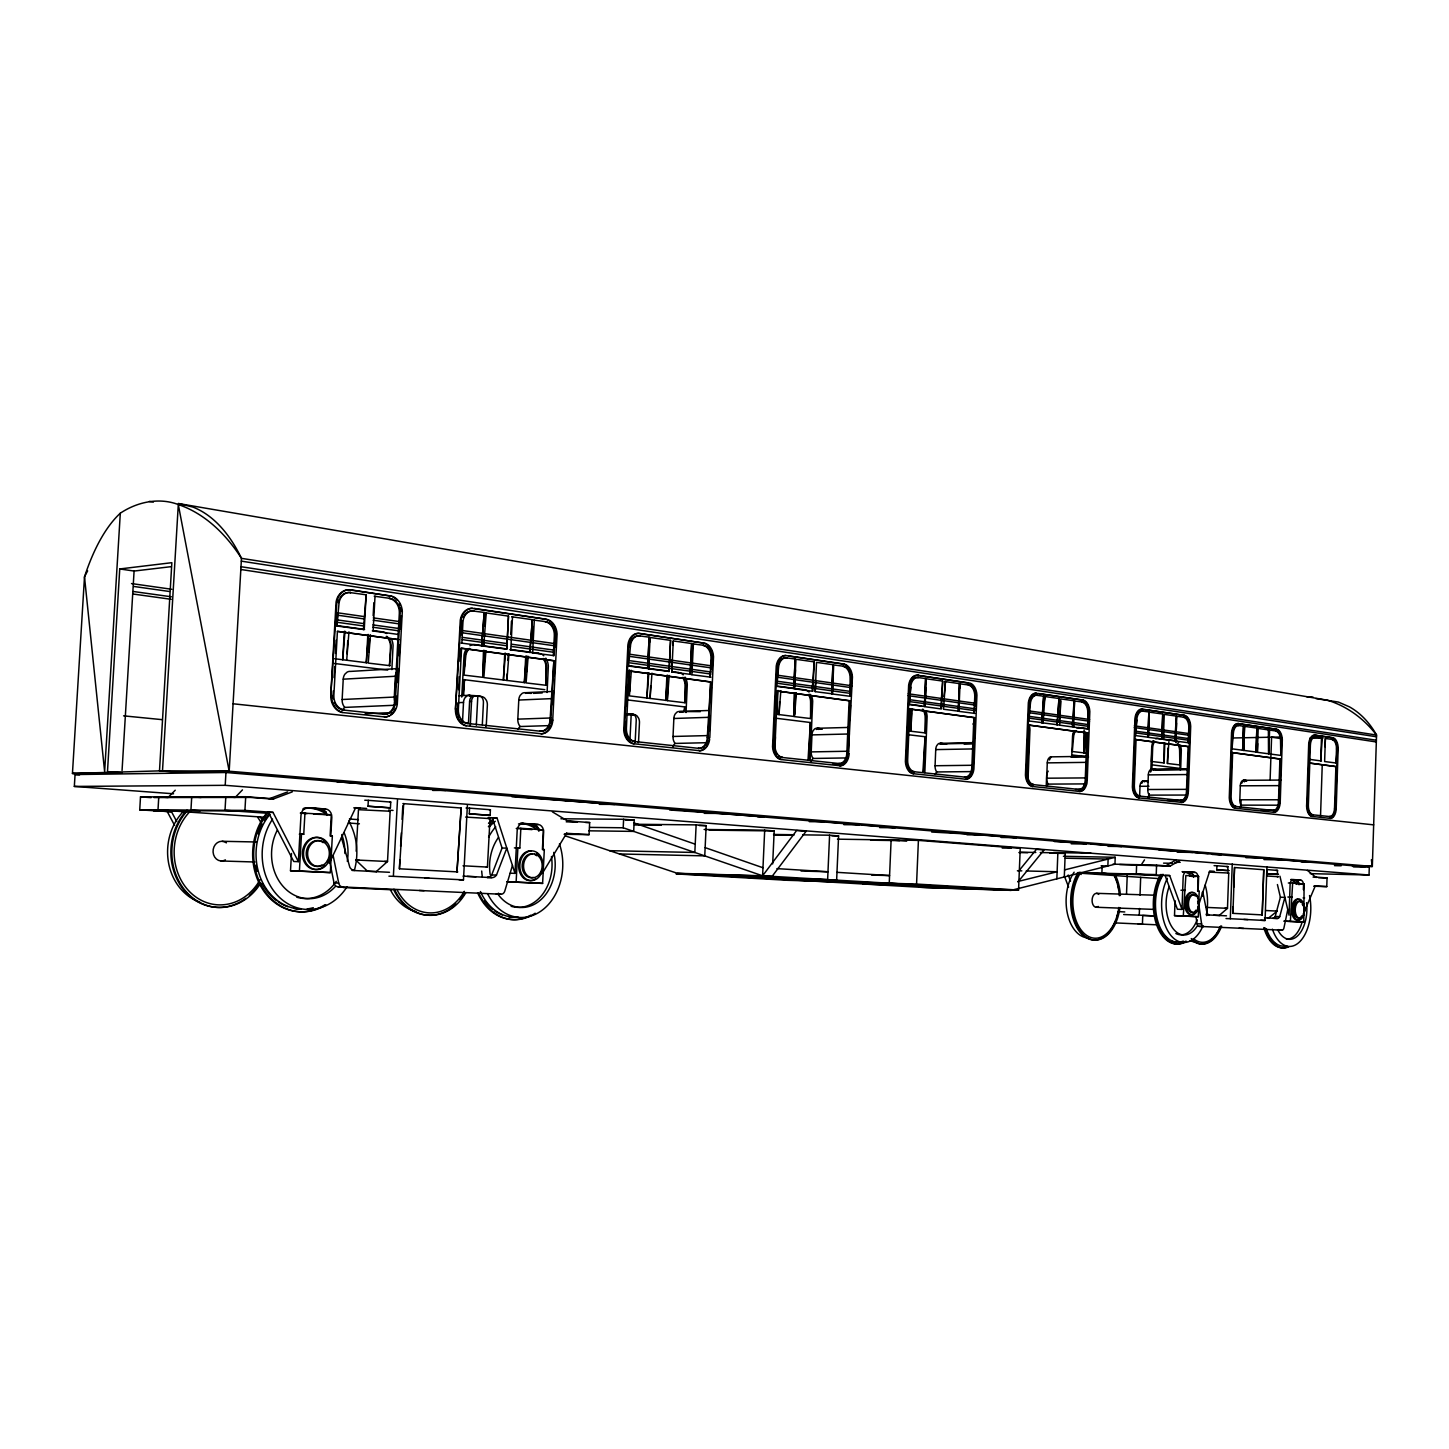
<?xml version="1.0" encoding="UTF-8"?>
<svg xmlns="http://www.w3.org/2000/svg" width="1449" height="1449" viewBox="0 0 1449 1449"><rect width="100%" height="100%" fill="white"/><g stroke="black" fill="none" stroke-linecap="round" stroke-linejoin="round"><path stroke-width="1.5" d="M330.789 695.14L330.789 697.186A16.283 13.566 85.6 0 0 341.729 712.455L385.235 717.001A16.066 13.186 86.1 0 0 397.28 704.504L402.315 611.442A16.084 13.095 82.6 0 0 391.81 596.1L348.521 589.779A16.319 13.458 81.8 0 0 336.077 601.987L330.789 695.14L336.874 601.915A16.319 13.458 81.8 0 1 349.318 589.707M331.586 695.103L331.586 697.15A16.301 13.566 85.6 0 0 342.525 712.437M391.864 669.655L393.077 645.511A14.11 11.556 83.8 0 0 391.176 638.538M455.457 709.195L455.457 711.151A15.577 12.425 86.9 0 0 465.491 725.732L541.908 733.81A15.16 11.773 87.5 0 0 552.63 721.928L557.086 633.974A15.16 11.701 84.8 0 0 547.704 619.574L471.668 608.326A15.577 12.335 83.9 0 0 460.275 620.063L455.457 709.195L461.072 619.991A15.595 12.335 83.9 0 1 472.465 608.254M456.272 709.159L456.272 711.133A15.577 12.425 86.9 0 0 466.288 725.695M1334.529 808.288L1335.887 766.63L1309.008 762.989L1336.648 766.63L1335.29 808.288A8.875 4.836 90 0 1 1330.164 816.602L1329.403 816.602A8.875 4.836 90 0 0 1334.529 808.288L1335.29 808.288M1332.718 739.461L1331.957 739.479A8.857 4.836 89.2 0 1 1336.485 749.006L1336.014 763.098L1337.246 748.988A8.857 4.836 89.2 0 0 1332.718 739.461L1325.382 738.483L1325.111 746.869M1330.146 818.377L1311.399 816.367A10.759 5.923 89.9 0 1 1306.6 806.55L1308.719 743.572A10.741 5.905 89.1 0 1 1314.116 735.096L1333.533 737.903A10.632 5.796 89.2 0 1 1338.188 747.738L1336.159 809.774A10.65 5.814 90 0 1 1330.87 818.377L1330.146 818.377A10.65 5.814 90 0 0 1335.398 809.774L1335.996 793.056M1336.213 786.463L1337.445 749.079M1310.186 873.638L1369.033 875.015L1369.287 867.118L225.953 772.498L75.058 774.545L74.334 786.427L173.536 793.78M1352.66 866.357L1372.33 866.43L1376.55 735.06A128.11 86.542 -72.1 0 0 1349.544 706.913L1338.387 702.059L1315.873 698.581M1257.37 752.321L1258.203 728.449L1276.515 731.057A9.129 5.126 89 0 1 1281.314 740.892L1280.807 755.418L1257.37 752.321L1257.66 743.627M1263.763 869.726L1262.206 914.899L1263.763 869.726L1234.53 867.516L1233.824 887.15M1260.793 920.296L1265.068 920.477L1266.915 866.792M1266.915 873.638L1267.06 869.599L1277.511 870.414L1277.366 874.435L1266.915 873.638L1278.489 874.345L1277.366 874.435M1270.121 779.544L1271.588 737.197L1280.934 738.573M1278.453 801.967L1279.92 759.059L1231.867 752.556L1280.681 759.041L1279.213 801.967A9.147 5.144 89.9 0 1 1273.798 810.516L1273.019 810.516A9.147 5.144 89.9 0 0 1278.453 801.967L1279.213 801.967M1276.515 731.057L1275.754 731.075A9.129 5.126 89 0 1 1280.536 740.91L1280.807 755.418M1279.684 795.592L1280.88 760.653M1281.188 751.904L1281.55 739.624A10.958 6.158 89 0 0 1281.242 736.817M1280.228 802.13L1282.329 739.606A10.958 6.158 89 0 0 1277.384 729.445L1237.428 723.558A11.175 6.394 88.9 0 0 1231.559 732.343L1229.259 797.874A11.194 6.412 89.8 0 0 1234.439 808.125L1273.762 812.346A10.976 6.176 89.9 0 0 1279.376 803.489L1280.228 802.13L1280.137 803.489A10.976 6.176 89.9 0 1 1274.54 812.328L1273.762 812.346M1292.653 883.093L1304.1 883.908L1303.792 922.089L1290.371 921.401L1292.653 883.093L1288.342 882.984M1303.376 889.686L1303.52 885.593A5.289 2.934 -89 0 0 1300.767 880.104L1293.233 879.543A5.307 2.952 -89 0 0 1290.099 884.651L1289.067 915.207L1279.938 876.192M1315.62 735.114L1314.859 735.132A10.741 5.905 89.1 0 0 1309.479 743.554L1307.378 806.55A10.759 5.923 89.9 0 0 1312.16 816.367L1312.16 816.367M1308.411 780.794L1307.596 805.246A8.948 4.927 89.9 0 0 1312.233 814.755L1330.164 816.602M1308.646 774.11L1309.606 745.112A8.948 4.927 89.1 0 1 1309.86 742.83M1312.233 814.755L1312.993 814.755A8.966 4.927 89.9 0 1 1308.356 805.246L1310.385 745.094A8.948 4.927 89.1 0 1 1315.601 736.907L1314.841 736.907A8.948 4.927 89.1 0 0 1310.421 740.747M1321.488 737.903L1320.727 761.015L1322.249 737.885L1314.841 736.907M1320.528 816.312L1322.231 765.108M1313.881 886.245L1326.777 886.607L1327.049 877.931L1315.62 877.062L1307.396 870.414M1182.004 909.411L1169.687 875.54L1165.087 875.431L1177.403 909.248L1182.004 909.411L1183.163 877.152A5.615 3.296 -88.9 0 1 1186.659 871.773L1195.063 872.389A5.579 3.26 -88.9 0 1 1198.124 878.203L1197.653 891.189L1199.192 891.244L1198.269 916.728L1174.505 915.623L1175.048 900.698M1135.273 739.479L1188.886 746.615L1187.256 791.589A9.582 5.651 89.8 0 1 1181.279 800.518L1180.5 800.518A9.582 5.651 89.8 0 0 1186.459 791.589L1188.108 746.633L1135.273 739.479L1135.038 746.072M1184.322 717.255L1183.525 717.273A9.563 5.633 88.8 0 1 1188.796 727.615L1188.234 742.83L1189.575 727.597A9.563 5.633 88.8 0 0 1184.322 717.255L1176.769 716.259L1175.864 741.127L1176.516 723.051M1181.315 802.42A11.501 6.774 89.8 0 0 1187.474 793.201L1188.144 776.302M1188.542 765.271L1189.593 736.545M1198.269 916.728L1183.29 915.967L1185.862 875.504L1198.631 876.41L1198.106 891.171L1199.192 891.244M1188.361 791.77L1190.698 726.257A11.483 6.756 88.8 0 0 1185.264 715.571L1141.395 709.104A11.719 7.046 88.7 0 0 1134.947 718.287L1132.375 787.024A11.737 7.064 89.7 0 0 1138.081 797.801L1182.094 802.42A11.501 6.774 89.8 0 0 1188.252 793.201L1187.582 791.77M1206.691 915.641L1206.926 909.193M1216.78 869.889L1228.824 870.614L1216.78 869.889L1216.925 865.741L1214.081 865.651M1235.236 808.288L1235.218 808.125A11.194 6.412 89.8 0 1 1230.02 797.874L1232.338 732.325A11.175 6.394 88.9 0 1 1238.207 723.54L1239.004 723.576M1227.774 870.704L1227.937 866.593L1216.925 865.741M1230.563 789.94L1231.65 759.149M1232.012 748.825L1232.538 733.955A9.31 5.325 88.9 0 1 1238.189 725.442L1238.967 725.424A9.31 5.325 88.9 0 0 1233.316 733.937L1232.012 748.825L1256.048 752.013L1256.881 728.104L1238.189 725.442M1230.418 798.96A9.328 5.343 89.8 0 0 1235.345 806.441L1236.124 806.441A9.328 5.343 89.8 0 1 1231.107 796.533L1232.646 752.538M1209.118 872.099L1228.734 873.041L1227.484 908.324L1219.189 915.478M1265.068 920.477L1230.328 918.72L1232.248 863.984M1262.206 914.899L1232.918 913.359L1233.135 906.802M1239.801 807.727A6.466 3.695 -90 0 1 1241.087 805.119A6.466 3.695 89.9 0 1 1239.819 799.794L1240.308 785.811A6.104 3.478 89.7 0 1 1241.087 782.297L1242.083 780.902A5.434 3.097 89.7 0 1 1243.713 780.305L1280.88 780.069M1240.833 807.365L1241.069 800.645M1063.421 856.287L1115.223 857.301L1114.951 864.202L1011.094 890.356L926.835 887.657L677.335 873.294L565.4 835.91M1126.525 894.051L1127.25 874.87M1138.968 797.982L1138.878 797.801A11.737 7.064 89.7 0 1 1133.154 787.024L1135.744 718.251A11.719 7.046 88.7 0 1 1142.192 709.086L1143.062 709.122M1134.549 791.697A9.781 5.887 89.7 0 1 1133.553 785.612L1134.531 759.258M1142.247 711.097L1148.876 711.948L1147.934 737.179L1135.418 735.585L1136.795 719.954A9.763 5.868 88.7 0 1 1143.026 711.079L1142.247 711.097A9.763 5.868 88.7 0 0 1139.983 711.495M1135.02 792.73A9.781 5.887 89.7 0 0 1139.077 796.044L1139.856 796.026A9.781 5.887 89.7 0 1 1134.332 785.612L1136.07 739.479M1136.795 719.954L1135.418 735.585M1139.639 795.791L1140.001 786.3A5.905 3.55 89.7 0 1 1140.798 782.895L1141.812 781.536A5.253 3.152 89.7 0 1 1143.478 780.957L1147.952 780.92M1154.835 915.931L1139.258 915.152L1139.512 908.487M1140.019 895.138L1140.671 877.351M1148.314 737.342L1149.238 712.147L1162.732 714.013L1161.808 739.081L1148.314 737.342L1149.003 718.45M1147.771 797.838A6.774 4.039 89.9 0 1 1149.166 795.103A6.774 4.039 89.7 0 1 1147.807 789.506L1148.332 774.889A6.394 3.822 89.5 0 1 1149.202 771.212L1150.289 769.745A5.687 3.405 89.5 0 1 1152.082 769.129L1159.091 769.98A5.669 3.369 89.5 0 1 1159.544 770.089M1149.039 798.091L1149.202 793.708M1150.76 771.9L1151.756 746.416A10.197 6.068 89.1 0 1 1153.712 740.783M1164.815 743.21L1164.09 762.953L1151.484 761.468L1151.991 747.901A8.495 5.053 89.1 0 1 1152.064 746.796M1154.907 741.417A8.495 5.053 89.1 0 0 1152.679 747.883L1151.883 769.31A5.434 3.26 89.5 0 0 1150.343 771.629M1112.977 864.165L1156.574 865.125L1156.23 874.598L1079.469 872.66M1163.33 739.407L1164.253 714.393L1176.425 716.078L1175.501 740.964L1163.33 739.407L1163.547 733.158M1164.127 743.228L1164.09 762.953M1178.109 743.953A8.422 4.981 89.1 0 1 1180.319 751.542L1179.83 764.945L1167.405 763.478L1167.966 748.155M1168.908 741.562L1167.405 763.478M1177.421 743.971A8.422 4.981 89.1 0 1 1179.631 751.56L1179.83 764.945M1179.975 769.673L1180.211 762.917M1180.663 769.673L1181.315 750.347A10.107 5.977 89.1 0 0 1180.319 745.384M1043.66 696.208L1041.813 722.743L1043.66 696.208L1036.415 695.266A10.27 6.484 88.3 0 0 1030.583 699.541M1059.219 724.989L1043.099 722.906L1043.262 718.505M1043.787 705.246L1044.946 696.389L1043.099 722.906M1046.25 785.684L1046.649 775.758A6.158 3.876 89.5 0 1 1046.83 774.219M1046.812 786.463A7.1 4.456 89.8 0 1 1048.207 784.09A7.1 4.456 89.6 0 1 1046.685 778.204L1047.283 762.88A6.702 4.202 89.3 0 1 1048.225 759.022L1049.438 757.483A5.959 3.731 89.3 0 1 1051.413 756.849L1087.456 756.306M1058.984 698.49L1057.154 724.844L1058.984 698.49L1044.149 696.426M1059.944 718.613L1060.632 701.099M1056.846 878.837L1057.861 852.863L1040.219 852.537M1064.291 876.953L1065.214 853.443L1057.861 852.863M1071.68 757.03L1072.568 735.893A10.596 6.557 88.9 0 1 1074.071 731.002M1073.075 726.891L1074.089 700.755L1060.722 698.907L1059.69 725.188L1072.278 726.909L1074.089 700.755M1074.198 709.684L1074.542 700.972L1082.801 702.059A10.052 6.213 88.4 0 1 1088.597 712.962L1087.982 728.938L1073.528 727.09L1073.691 722.743M1075.955 730.713A8.821 5.452 88.9 0 0 1073.546 737.414L1072.314 751.524L1083.906 752.882L1084.703 732.162M1084.087 730.097L1083.906 752.882M1085.392 753.172L1084.305 753.027L1085.102 732.325M1085.79 732.306L1084.305 753.027M1078.617 789.506A10.071 6.231 89.6 0 0 1085.21 780.16L1087.04 732.959L1028.681 725.061L1027.902 744.913M1082.801 702.059L1082.005 702.095A10.052 6.213 88.4 0 1 1087.801 712.98L1087.982 728.938M1029.659 782.822A10.288 6.502 89.5 0 0 1032.865 784.561L1079.414 789.506A10.071 6.231 89.6 0 0 1086.007 780.16L1087.837 732.94L1028.681 725.061M1085.718 784.833A12.081 7.48 89.6 0 0 1086.333 781.862L1086.714 773.639M1087.221 760.182L1088.181 735.531M1088.706 722.073L1089.032 711.604A12.063 7.462 88.4 0 0 1087.203 704.377M1087.239 780.359L1089.829 711.568A12.063 7.462 88.4 0 0 1083.852 700.302L1035.474 693.165A12.335 7.788 88.3 0 0 1028.337 702.765L1025.439 775.034A12.335 7.806 89.5 0 0 1031.76 786.409L1080.32 791.516A12.081 7.48 89.6 0 0 1087.13 781.862L1086.442 780.359M1102.164 865.778L1101.874 873.222L1106.42 873.548M971.844 767.372L973.891 717.653L909.012 708.869L974.688 717.635L972.659 767.354A10.614 6.919 89.3 0 1 965.324 777.171L964.527 777.171A10.614 6.919 89.3 0 0 971.844 767.372L972.659 767.354M969.127 685.051L968.33 685.087A10.596 6.901 88 0 1 974.76 696.625L974.072 713.433L975.557 696.589A10.596 6.901 88 0 0 969.127 685.051L960.035 683.837L959.854 688.076M972.804 770.777A12.733 8.314 89.3 0 0 973.076 769.165L973.674 756.523M974.398 738.809L975.123 721.095M975.757 705.609L976.119 695.158A12.715 8.277 88 0 0 975.702 691.898M918.485 675.288L916.583 675.27A13.005 8.658 87.7 0 0 908.632 685.341L905.39 761.576A13.023 8.694 89.2 0 0 912.399 773.603L966.32 779.29A12.733 8.314 89.3 0 0 973.891 769.165L976.934 695.122A12.715 8.277 88 0 0 970.287 683.203L917.67 675.325L968.457 682.986M991.496 889.215L1018.556 890.066L1020.241 848.335L918.412 840.384L837.468 839.17M1032.739 786.608L1032.557 786.39A12.353 7.806 89.5 0 1 1026.254 775.034L1029.134 702.729A12.335 7.788 88.3 0 1 1036.27 693.129M1027.432 778.801A10.288 6.502 89.5 0 1 1026.761 773.567L1027.287 760.345M1029.351 708.652L1029.514 704.54A10.27 6.484 88.3 0 1 1030.167 700.7M1026.906 778.602L1027.631 760.689M1028.229 745.891L1028.79 731.491A9.056 5.76 88.7 0 0 1028.21 726.891M1032.865 784.561L1033.662 784.561A10.288 6.502 89.5 0 1 1027.558 773.567L1029.496 725.043M1036.415 695.266L1037.212 695.23A10.27 6.484 88.3 0 0 1030.311 704.522L1028.844 720.968L1042.61 722.707M1028.066 778.747L1029.931 730.224A10.867 6.901 88.7 0 0 1028.229 723.739M889.251 883.22L891.117 839.967L906.639 841.163M913.486 773.838L913.214 773.603A13.023 8.694 89.2 0 1 906.186 761.576L909.447 685.305A13.023 8.658 87.7 0 1 917.398 675.234M907.219 764.257A10.849 7.245 89.2 0 1 906.839 760.037L907.02 755.581M907.78 737.795L908.451 722.218M917.634 677.498L925.621 678.53L924.426 706.496L909.211 704.54L910.751 687.188A10.849 7.209 87.7 0 1 918.431 677.462L917.634 677.498A10.831 7.209 87.7 0 0 910.66 683.167M910.896 770.542A10.849 7.245 89.2 0 0 913.631 771.683L914.428 771.665A10.849 7.245 89.2 0 1 907.654 760.019L909.827 708.851M910.751 687.188L909.211 704.54M909.755 722.091L909.374 731.057L911.041 708.615M909.936 717.617L910.334 708.633M924.317 710.952A9.491 6.321 88.3 0 1 925.875 717.871L925.241 732.94L910.642 731.22L911.403 713.288M912.309 708.796L910.642 731.22M1018.556 890.066L916.565 884.071L918.412 840.384M925.15 704.576L925.875 687.387M922.868 772.371L925.078 736.726L923.574 772.371M922.361 709.304A9.491 6.321 88.3 0 1 925.168 717.889L925.241 732.94M924.933 753.009L925.223 746.452M924.824 772.715L927.125 716.549A11.393 7.571 88.3 0 0 925.857 710.934M971.718 771.592L936.742 771.955A7.462 4.927 89.3 0 1 935.076 765.742L935.728 749.604A7.046 4.655 89 0 1 936.797 745.565L938.119 743.971A6.267 4.13 89 0 1 940.31 743.319L973.076 742.631M941.488 708.833L942.665 681.084L926.237 678.784L925.06 706.714L940.691 708.869L942.665 681.084M944.042 696.462L945.472 681.501L943.516 709.249L958.314 711.151L959.455 683.602L944.676 681.537M974.869 713.415L958.894 711.368L959.147 705.011M815.226 691.644L816.53 662.374L832.958 664.674L831.672 693.763L815.226 691.644L815.733 680.396M832.396 693.999L833.7 664.946L843.753 666.286A11.194 7.698 87.3 0 1 850.925 678.53L850.146 696.299L832.396 693.999L833.103 678.349M802.71 834.859L829.589 835.204L827.633 879.615L742.449 877.043M829.589 835.204L838.591 835.91L836.634 880.141L751.488 877.551M776.664 690.956L849.947 700.736L847.647 753.245A11.212 7.716 89 0 1 839.46 763.569L838.663 763.569A11.212 7.716 89 0 0 846.832 753.263L849.132 700.773L776.664 690.956L775.939 706.75M843.753 666.286L842.938 666.323A11.194 7.698 87.3 0 1 850.11 678.567L850.146 696.299M849.042 738.121L848.353 753.516L852.447 676.991A13.439 9.237 87.3 0 0 845.057 664.348L785.141 655.491A13.765 9.69 87 0 0 776.229 666.051L772.552 746.688A13.784 9.726 88.8 0 0 780.413 759.475L840.583 765.815A13.458 9.274 89 0 0 849.023 755.164L849.168 753.498M849.802 720.515L850.491 705.12M851.251 687.514L851.65 677.045A13.439 9.237 87.3 0 0 851.179 673.586M677.335 873.294L762.609 875.812L764.692 830.186L774.183 830.929L772.679 863.93M781.228 759.457A13.784 9.726 88.8 0 1 773.368 746.688L777.044 666.015A13.765 9.69 87 0 1 785.956 655.455M774.49 738.302L775.106 724.772M777.425 674.183L777.696 668.08A11.465 8.06 87 0 1 778.511 663.787M778.729 756.215A11.483 8.096 88.8 0 0 781.79 757.429L782.587 757.41A11.483 8.096 88.8 0 1 774.998 745.058L777.461 690.938M786.3 657.846L787.115 657.81A11.465 8.06 87 0 0 778.511 668.043L776.863 686.391L793.817 688.565L795.139 659.005L786.3 657.846A11.465 8.06 87 0 0 783.184 658.263M774.835 750.872L775.396 738.501A7.245 5.144 88.5 0 0 774.617 734.118M794.94 692.676L793.853 716.44L776.899 714.303L777.986 690.394M779.616 701.66L779.019 714.683L780.83 690.775M794.215 692.713L793.853 716.44M794.795 684.598L795.465 669.836M794.65 714.484L795.519 695.067M796.334 692.876L794.541 716.639L810.589 718.541L811.295 702.693A9.962 6.973 87.8 0 0 808.94 694.488M807.999 760.399L810.408 722.508L808.705 760.381M808.234 694.506A9.962 6.973 87.8 0 1 810.589 702.729L810.589 718.541M812.889 691.173L814.193 661.867L795.936 659.295L794.595 688.818L812.074 691.209L814.193 661.867M810.1 760.616L812.69 701.316A11.972 8.368 87.8 0 0 811.295 695.429M811.186 761.594A7.879 5.488 89.2 0 1 813.088 758.443A7.879 5.488 88.9 0 1 811.223 751.904L811.965 734.897A7.444 5.18 88.6 0 1 813.143 730.64L814.628 728.956A6.611 4.601 88.5 0 1 817.055 728.286L847.9 727.452M666.92 675.288L665.725 700.447L667.645 675.252M683.167 677.426A10.505 7.716 87 0 1 685.775 686.083L684.979 702.747L667.283 700.646L668.08 683.874M670.561 640.367L669.076 671.448L670.561 640.367L650.112 637.488L649.895 641.943M669.203 675.451L667.283 700.646M673.079 645.385L673.278 640.947L691.644 643.519L690.177 674.328L671.793 671.974L672.336 660.889M706.061 742.721L675.107 743.428A8.332 6.14 88.4 0 1 673.024 736.472L673.857 718.487A7.861 5.778 87.9 0 1 675.198 713.977L676.846 712.22A6.991 5.144 87.9 0 1 679.563 711.531L708.307 710.499M683.856 711.423L684.779 706.913L684.562 711.405M682.443 677.462A10.505 7.716 87 0 1 685.051 686.12L684.979 702.747M686.047 712.546L687.297 684.653A12.606 9.274 87 0 0 685.033 677.1M691.934 657.031L692.568 643.827L703.761 645.33A11.864 8.622 86.4 0 1 711.803 658.371L710.101 677.226L710.988 658.407A11.864 8.622 86.4 0 0 702.946 645.385L703.761 645.33M691.916 674.582L693.383 643.773M619.484 853.968L704.757 855.87L706.17 825.658L696.136 824.879L694.832 852.465L609.594 850.672M707.275 737.523L710.698 681.899L708.09 737.505A11.882 8.676 88.4 0 1 698.889 748.372L698.074 748.39A11.882 8.676 88.4 0 0 707.275 737.523L708.09 737.505M709.286 731.184L710.01 715.788M710.735 700.392L711.368 687.188M712.183 669.583L712.709 656.814A14.255 10.36 86.4 0 0 712.183 653.155M709.793 737.776L713.524 656.759A14.255 10.36 86.4 0 0 705.228 643.302L637.977 633.34A14.617 10.886 85.8 0 0 627.942 644.479L623.74 730.024A14.617 10.94 88.1 0 0 632.597 743.627L700.139 750.763A14.255 10.415 88.4 0 0 709.63 739.533L708.978 737.795M564.096 834.28L589.073 834.642L589.671 822.543L567.356 820.877L552.377 811.838M633.956 743.898L633.412 743.609A14.635 10.94 88.1 0 1 624.555 729.988L628.757 644.425A14.617 10.886 85.8 0 1 638.792 633.285L703.127 643.03M625.298 725.913L625.497 721.53M626.059 733.049A12.172 9.129 88.1 0 1 625.588 728.304L625.914 721.674M626.656 706.224L627.308 692.984M628.178 675.325L629.21 670.869L710.698 681.899M626.511 734.534A12.172 9.129 88.1 0 0 634.137 741.471L634.952 741.453A12.19 9.129 88.1 0 1 626.403 728.286L629.047 670.144M639.281 635.857L640.096 635.803A12.172 9.074 85.8 0 0 630.406 646.58L628.631 666.051L647.612 668.496L649.134 637.162L639.281 635.857A12.172 9.074 85.8 0 0 631.112 640.748M629.754 670.108L627.797 695.683M629.609 691.626L630.333 676.737M1011.094 890.356L762.609 875.812L623.197 827.777L623.613 819.283L634.227 820.098L633.684 831.4L588.874 830.82M631.366 670.326L629.409 695.882L666.431 700.428M629.898 741.127L631.221 714.085L629.264 714.158M635.151 742.413L636.22 720.57A6.557 4.908 87.8 0 0 633.883 714.375L626.602 713.832L634.553 714.774A6.81 5.108 87.9 0 1 637.143 716.078L638.592 718.161A7.662 5.742 87.9 0 1 639.462 722.779L638.611 740.222A8.114 6.086 88.4 0 1 638.212 742.667M648.138 672.734L646.906 698.092L648.844 672.698M669.076 671.448L648.591 668.786L649.134 657.611M650.673 685.83L650.058 698.49L651.996 673.115M517.999 729.408A8.857 6.919 88 0 1 520.155 726.51A8.857 6.901 87.5 0 1 517.818 719.139L518.778 700.048A8.35 6.521 86.9 0 1 520.263 695.285L522.147 693.419A7.426 5.796 86.8 0 1 525.208 692.713L553.844 691.39M525.733 656.125L524.357 682.696L526.44 656.089M510.247 873.204L514.993 873.349L517.184 830.458A7.462 5.832 -88.8 0 1 523.397 823.412L538.249 824.499A7.408 5.76 -88.8 0 1 543.61 832.306L542.741 849.549L544.317 849.585L542.614 883.401L507.041 881.735L542.614 883.401M516.134 882.061L517.873 847.9L519.829 848.027L520.843 828.285L543.411 829.879L542.415 849.458L544.317 849.585M526.657 671.847L527.454 656.361M528.161 656.325L526.096 682.914L545.748 685.25L546.635 667.681A11.085 8.603 85.8 0 0 543.737 658.498M532.344 619.683L529.845 652.485L532.344 619.683L511.678 616.767M532.489 639.679L533.16 626.584M532.634 652.72L534.301 619.973M543.013 658.552A11.085 8.603 85.8 0 1 545.929 667.717L545.748 685.25M547.088 692.513L548.338 666.16A13.313 10.324 85.8 0 0 545.82 658.172M550.077 719.791L553.88 660.672L550.874 719.755A12.643 9.799 87.5 0 1 540.495 731.238L539.68 731.274A12.624 9.799 87.5 0 0 550.077 719.791L550.874 719.755M553.319 655.709L554.333 635.731A12.624 9.745 84.8 0 0 545.241 621.784L546.056 621.73A12.643 9.745 84.8 0 1 555.148 635.676L554.134 655.654L531.819 652.756M552.793 704.576L553.464 691.3M554.243 675.795L554.931 662.501M555.71 646.997L556.271 634.046A15.16 11.701 84.8 0 0 555.673 630.152M458.083 714.393A12.987 10.342 86.9 0 1 457.54 709.34L457.902 702.801M458.59 689.706L459.279 676.611M460.076 661.324L460.764 648.228L553.065 660.708M461.488 634.789L462.14 622.382A12.987 10.288 83.9 0 1 462.322 620.697M464.586 722.707A12.987 10.342 86.9 0 0 467.23 723.431L468.045 723.413A12.987 10.342 86.9 0 1 458.355 709.322L461.579 648.174L553.88 660.672M461.851 642.994L462.937 622.309A12.987 10.288 83.9 0 1 473.95 610.935L473.135 611.007A12.987 10.288 83.9 0 0 464.694 614.829M461.742 697.078L464.06 654.948A13.639 10.813 85.1 0 1 466.56 648.754M462.955 695.248L464.495 679.599L463.662 695.23M464.441 667.065L464.984 657.013A11.357 9.002 85.1 0 1 465.437 654.115M469.693 648.464A11.357 9.002 85.1 0 0 465.69 656.958L464.024 675.107L482.752 677.335L484.165 650.347M485.723 726.873A8.603 6.828 87.4 0 0 486.375 723.667L487.353 705.192A8.114 6.448 86.8 0 0 486.375 700.302L484.745 698.092A7.227 5.724 86.8 0 0 481.847 696.679L469.929 695.266A7.245 5.778 86.7 0 0 466.886 695.973L465.02 697.784A8.151 6.484 86.7 0 0 463.517 702.439L462.539 721.077A8.64 6.883 87.4 0 0 462.557 722.417M461.144 808.017L456.978 871.881L461.144 808.017L402.913 803.597M468.444 723.504L469.603 701.497A6.955 5.524 86.7 0 1 472.899 695.592L480.814 696.245A6.955 5.524 86.7 0 1 483.423 702.801L482.318 724.735M470.273 725.641L471.541 701.425A6.955 5.524 86.7 0 1 474.837 695.502M459.025 879.706L463.481 879.869L467.393 805.372M469.567 808.144L490.414 809.737L490.106 815.407L469.277 813.831L469.567 808.144L466.071 808.035M476.304 725.17L477.844 695.9L469.313 696.281M484.201 612.474L481.648 645.874L484.201 612.474L473.135 611.007M483.459 650.402L482.752 677.335M484.745 626.167L485.433 612.836L508.49 616.115L506.77 649.17L483.694 646.163L483.93 641.708M486.248 612.782L483.694 646.163M484.654 661.867L485.252 650.637M485.958 650.601L483.839 677.607L525.081 682.66M486.339 867.082L487.425 867.082L490.016 818.594L465.6 817.073M504.759 653.282L503.383 680.052L505.466 653.245M507.241 673.821L506.896 680.505L508.979 653.716M507.929 660.454L508.273 653.771M510.772 634.372L511.461 621.168M510.791 649.713L512.493 616.713M373.154 615.716L373.86 602.712M373.118 630.822L375.019 596.137M368.01 806.242L368.336 800.337L390.741 802.058L390.415 807.926L368.01 806.242L390.324 807.781M388.097 638.556A11.755 9.636 83.8 0 1 390.469 647.142L389.455 665.743L391.158 647.105A11.755 9.636 83.8 0 0 388.803 638.502M394.853 701.515A9.654 7.879 86.1 0 1 394.273 697.06L395.378 676.248A9.129 7.426 85.3 0 1 396.084 672.934M394.508 702.24L399.326 613.271A13.403 10.922 82.5 0 0 389.165 598.437L389.962 598.365A13.403 10.922 82.6 0 1 400.141 613.217L395.323 702.204A13.385 10.994 86.1 0 1 383.659 714.285L382.844 714.321A13.385 10.994 86.1 0 0 394.508 702.24L395.323 702.204M356.182 851.233L358.464 809.683L390.143 811.223L387.517 861.503L376.233 871.628M396.465 704.54L397.044 695.882M397.769 682.533L398.493 669.166M399.218 655.817L399.815 644.678M400.667 629.083L401.391 615.734M388.93 876.174L393.367 876.319L397.497 799.794M457.775 871.9L399.417 868.802L399.888 859.8M400.612 846.307L401.355 832.831M402.079 819.337L402.804 805.843M403.71 803.597L399.417 868.802M300.504 812.907L331.296 814.809L330.118 835.946L332.346 836.091L330.318 872.606L290.506 870.74L291.484 853.443M298.385 861.648L273.01 812.382L268.373 812.346L293.73 861.503L298.385 861.648L300.975 815.298A8.06 6.81 -88.8 0 1 308.239 807.727L325.572 808.995A8.006 6.72 -88.8 0 1 331.821 817.453L330.789 836.073L332.346 836.091M290.506 870.74L299.418 871.03L301.483 834.135L303.747 834.28L304.96 812.943M333.252 698.853A13.566 11.302 85.6 0 1 333.071 695.303L333.306 690.901M334.049 677.679L334.647 666.667M335.389 653.445L336.132 640.241M340.008 597.894A13.584 11.212 81.8 0 1 350.151 592.605L366.144 594.796L364.242 629.591L336.911 626.022L337.635 613.054M335.86 705.246A13.566 11.302 85.6 0 0 343.648 710.082L344.445 710.046A13.584 11.302 85.6 0 1 333.868 695.266L337.418 631.366L398.71 639.661L337.418 631.366M350.151 592.605L350.948 592.532A13.584 11.212 81.8 0 0 338.921 604.342L336.911 626.022M344.301 631.347L342.725 659.875L345.007 631.293M344.79 707.42A9.437 7.843 85.9 0 1 342.145 699.505L343.232 679.183A8.911 7.39 85 0 1 344.934 674.111L347.072 672.155A7.915 6.575 84.9 0 1 350.549 671.412L398.384 668.569M347.036 653.807L347.76 640.657M348.955 631.836L346.673 660.364M363.427 629.663L366.144 594.796M367.829 634.553L366.271 662.827L368.535 634.499M368.825 652.213L369.531 639.154M370.473 634.753L368.227 663.081L390.161 665.707M74.334 786.427L225.211 785.322L225.953 772.498M1371.388 859.782L1372.33 866.43L229.177 771.23L162.505 770.777L72.45 773.44L121.933 772.752L107.48 771.592L119.742 568.95L171.851 562.683L159.499 770.814L174.097 772.009L229.177 771.23L241.476 558.354A196.792 104.871 -84 0 0 192.844 507.059L178.354 503.509L1327.429 700.211A122.821 104.219 -84 0 1 1376.55 735.06L241.476 558.354A199.654 128.309 -89.4 0 0 178.299 504.542C158.865 497.224 137.202 501.934 120.303 513.2A199.926 83.897 90 0 0 84.495 576.901L72.45 773.44L81.47 774.146M245.714 796.715L140.499 796.878L139.738 809.864L244.917 810.389L245.714 796.715L273.789 798.816L292.245 791.897M162.505 770.777L178.299 504.542L229.177 771.23M120.303 513.2L104.636 771.629L84.495 576.901A197.028 104.998 -84 0 1 87.646 570.87M122.06 770.506L134.087 571.051L171.091 566.668M1287.763 909.628L1283.959 927.849A3.441 1.92 -88.4 0 1 1282.039 930.186L1277.547 929.986A3.441 1.92 -88.4 0 0 1278.525 929.57M1280.391 897.221L1284.901 897.366L1279.721 916.637A5.108 2.862 -88.6 0 1 1277.402 918.485L1272.892 918.304A5.09 2.862 -88.6 0 0 1275.211 916.474L1280.391 897.221L1277.42 884.542M512.439 865.488L504.813 890.99A4.854 3.804 -86.7 0 1 501.01 894.232L496.264 894.033A4.836 3.804 -86.7 0 0 498.565 893.2M1197.58 908.342L1209.734 870.994L1214.208 871.32M502.078 848.027L506.824 848.136L496.464 875.087A7.191 5.669 -87.3 0 1 491.863 877.623L487.118 877.46A7.173 5.669 -87.3 0 0 491.718 874.942L502.078 848.027L492.37 818.105L497.098 818.142L514.993 873.349M1303.357 913.921L1315.33 885.81M329.285 863.314L355.675 807.654L366.669 808.47M489.943 818.721L488.838 818.794M542.614 872.896L566.758 833.066M1144.511 859.873L1141.16 865.017L1136.632 864.691L1136.288 874.091L1160.957 875.812M762.609 875.812L796.588 830.567L806.061 831.309L772.118 876.355L686.844 873.838M1048.225 771.176L1047.518 772.208A6.158 3.876 89.5 0 0 1047.247 772.824M1018.52 871.302L1036.415 849.331L1044.095 849.929L1017.977 881.934M242.454 789.886L235.191 797.439L225.809 796.751L225.012 810.299L268.228 813.324M175.238 790.212L168.048 797.53L158.774 796.859L157.995 809.955L265.547 817.327M1268.563 918.032L1277.239 911.095L1265.647 910.515M487.425 867.082L463.046 865.778M1119.66 864.546L1170.031 866.14L1178.671 861.159M1165.431 866.031L1175.809 860.072M1228.734 873.041L1227.701 873.131M153.938 797.548L250.514 797.421L269.152 798.816L287.608 791.915M1017.923 881.499L1057.136 871.755L1026.218 870.976M1064.562 869.907L1115.223 857.301M1213.682 915.225L1219.931 915.496M351.02 589.834L391.013 596.173M389.745 802.148L390.741 802.058M1277.239 911.095L1276.116 911.113M474.022 608.363L546.255 619.23M389.238 811.458L390.234 811.368M508.49 616.115L506.77 649.17M381.685 631.891L383.822 632.162A14.11 11.556 83.8 0 1 386.684 633.503M398.185 634.427L372.321 630.876M489.309 809.828L490.414 809.737M474.656 644.66L505.991 648.826M649.134 637.162L647.612 668.496M650.112 637.488L648.591 668.786M673.278 640.947L671.793 671.974M630.406 646.58L629.591 646.634A12.172 9.074 85.8 0 1 630.514 642.088M538.086 653.372L540.079 653.608A13.313 10.324 85.8 0 1 541.383 654.133M691.644 643.519L690.177 674.328M343.232 679.183L395.378 676.248M795.139 659.005L793.817 688.565M678.023 672.59L679.889 672.807A12.606 9.274 87 0 1 683.222 674.854M788.546 655.89L843.898 664.059M832.958 664.674L831.672 693.763M544.806 689.688L463.789 679.635M342.109 699.505L394.255 697.06M458.971 695.774L469.929 695.266M526.168 693.165L528.215 693.075A7.118 5.542 86.8 0 0 527.744 693.31M533.395 693.346L542.216 692.93M925.621 678.53L924.426 706.496M469.603 701.497L471.541 701.425M394.78 705.246L344.79 707.402A9.437 7.843 86.5 0 0 342.326 710.463M459.134 702.638L463.517 702.439M518.778 700.048L551.815 698.617M804.231 689.905L805.988 690.122A11.972 8.368 87.8 0 1 808.995 692.042M959.455 683.602L958.314 711.151M960.035 683.837L958.894 711.368M365.166 713.669L391.248 712.636M679.78 712.147A6.702 4.927 87.9 0 1 680.179 711.894L682.225 711.857A6.702 4.927 87.9 0 0 681.827 712.075M700.356 711.622L679.563 711.531M633.865 714.393L631.909 714.466A6.557 4.908 87.8 0 1 632.633 715.172M625.714 715.082L634.553 714.774M517.8 719.139L550.837 717.979M919.391 705.735L921.039 705.917A11.393 7.571 88.3 0 1 921.999 706.351M1038.625 693.546L1082.928 700.066M1074.542 700.972L1073.528 727.09M552.812 720.062L551.815 721.964A15.16 11.773 87.5 0 1 551.417 723.848M673.857 718.487L709.231 717.309M520.155 726.529L548.791 725.623M1148.876 711.948L1147.934 737.179M1162.732 714.013L1161.808 739.081M1144.456 709.467L1184.413 715.353M1176.425 716.078L1174.722 740.982L1176.516 741A10.107 5.977 89.1 0 1 1178.671 742.576M973.022 724.156L973.855 722.761A11.085 7.173 88.6 0 1 974.452 720.026M816.385 729.481A6.339 4.401 88.5 0 1 817.399 728.612L819.446 728.575A6.339 4.401 88.5 0 0 818.413 729.427M819.79 728.919L821.818 728.865L817.055 728.286M673.006 736.472L708.38 735.567M1078.69 727.597L1087.964 728.756M811.965 734.897L849.422 733.973M1277.293 876.79L1278.398 876.699L1266.843 876.011M1256.881 728.104L1256.048 752.013M1238.225 723.594L1276.605 729.227M1269.596 730.151L1268.763 753.878L1268.563 729.988L1268.509 753.734M1155.759 738.845A10.197 6.068 89.1 0 1 1157.316 738.374L1175.773 740.819M939.785 744.098A6.013 3.967 89 0 1 940.419 743.591L942.448 743.572A6.013 3.949 89 0 0 941.814 744.062M942.556 743.88L972.967 743.246M1232.519 737.994L1280.554 737.016M964.128 744.043L972.859 743.862M1309.661 738.302L1323.082 738.048M1314.859 735.132L1332.808 737.704M1325.382 738.483L1324.621 761.54L1336.775 763.098M811.205 751.904L848.661 751.216M935.728 749.604L972.877 748.934M1336.485 749.006L1338.206 749.079M813.088 758.461L846.144 757.936M1072.858 755.038L1088.543 756.994M1071.028 757.102L1086.804 756.867M832.686 764.257L843.698 764.112M1047.283 762.88L1085.591 762.373M1309.896 759.403L1321.488 760.997M935.058 765.742L972.207 765.271M1152.046 764.855L1179.033 768.296M1187.619 768.767L1151.864 769.365L1157.334 769.781M1153.621 769.582L1186.659 769.238M1159.091 769.98L1187.926 769.691M376.486 871.628L367.503 871.211L355.693 859.981L387.517 861.503L384.546 861.467M336.911 781.754L445.731 790.375L432.671 790.429M1148.332 774.889L1188.325 774.545M1046.667 778.204L1084.993 777.914M388.006 786.173L394.508 786.119M1141.884 783.257A5.035 3.025 89.7 0 1 1143.279 781.138L1146.739 781.337M1241.884 783.112A5.198 2.97 89.7 0 1 1243.369 780.486L1246.919 780.685L1243.713 780.305M1048.207 784.108L1086.533 783.891M1140.001 786.3L1148.948 786.246M1240.308 785.811L1279.666 785.63M1075.538 789.506L1082.294 789.488M1147.789 789.506L1187.8 789.361M1149.184 795.121L1186.966 795.048M512.004 796.787L614.702 804.376L599.306 804.34M269.152 798.816L273.789 798.816M1239.801 799.776L1279.177 799.776M1167.387 800.373L1185.173 800.373M565.237 800.645L569.62 800.645M1226.361 866.593L1227.937 866.593M1241.087 805.137L1278.253 805.191M1306.6 805.191L1308.356 805.246M1261.318 810.245L1276.623 810.299M1275.917 870.414L1277.511 870.414M669.637 809.973L764.094 816.747L757.501 816.711M305.757 807.872L325.572 808.995M249.735 811.042L153.159 810.516L171.525 811.766L176.724 821.547M704.305 813.342L724.138 813.45M139.738 809.864L171.525 811.766M331.296 814.809L313.582 814.139M560.908 818.776L623.613 819.283M625.262 820.025L634.227 820.098M809.285 821.655L824.68 821.782M566.233 821.837L577.517 821.945L566.867 821.148M843.916 824.662L859.293 824.807M585.559 822.507L589.671 822.543M520.227 823.376L523.397 823.412M635.568 824.282L696.136 824.879M634.372 824.934L661.305 825.206M699.432 825.586L706.17 825.658M879.615 827.596L894.957 827.759M520.771 823.521L538.249 824.499M589.598 827.397L623.197 827.777M931.707 832.034L982.168 834.823M704.123 829.48L764.692 830.186M709.122 830.15L774.183 830.929M517.202 828.23L520.843 828.285M966.936 834.787L982.187 834.986M537.941 829.806L543.411 829.879M773.567 834.461L793.744 834.733M1001.205 837.468L1016.401 837.667L984.36 835.004M773.621 835.022L793.78 835.294M831.853 835.819L838.591 835.91M467.339 876.41L475.96 876.79M565.635 833.899L576.919 834.044M1054.383 841.543L1086.442 843.463M870.595 840.185L899.648 840.637M1071.264 843.807L1086.333 844.043M1090.644 844.115L1094.955 844.169M1108.087 846.325L1121.635 846.542M299.309 834.207L303.747 834.28M1159.055 850.074L1192.762 852.284M1002.201 848.027L1011.221 848.172M1177.131 852.157L1192.762 852.429M1212.378 854.475L1221.272 854.638L1212.523 853.914M1053.405 852.519L1090.934 853.207M1020.35 852.175L1035.8 852.465M1018.901 852.573L1027.721 852.736M1049.764 853.153L1065.214 853.443M1245.941 857.681L1261.409 857.971M1263.963 859.583L1285.969 860M1301.148 861.811L1309.914 861.992L1301.202 861.267M1065.305 858.206L1108.123 859.076L1107.869 865.977L1101.113 865.832M222.222 841.289L256.147 841.978M514.377 847.9L519.829 848.027M1334.475 865.633L1341.158 865.778M1352.297 866.013L1372.33 866.43M1353.457 866.792L1364.777 867.027M1163.565 863.133L1172.422 863.314M1234.53 867.516L1232.918 913.359M1183.616 871.7L1186.659 871.773M1182.076 871.664L1195.063 872.389M1318.463 877.714L1327.049 877.931M1017.397 870.758L1021.817 870.867M1079.541 872.859L1169.687 875.54M1189.864 876.192L1198.631 876.41M1290.624 879.579L1300.767 880.104M1295.497 883.673L1304.1 883.908M801.08 871.03L827.977 871.773L776.918 868.621M364.768 800.228L368.336 800.337M1314.243 886.1L1318.499 886.208M871.7 875.087L889.577 875.576L836.979 872.334M1206.311 907.4L1227.484 908.324L1224.876 908.288M701.225 874.671L676.085 873.91L787.767 880.304L897.8 883.727M221.081 860.978L255.006 862.01M1180.935 890.229L1185.318 890.356M1079.396 727.579L1078.563 727.561A10.596 6.557 88.9 0 0 1076.897 728.05M804.286 880.594L916.565 884.071M1287.871 897.022L1292.182 897.166M863.079 883.981L955.887 887.114M1303.104 897.909L1304.607 897.945M919.046 887.205L1003.378 889.903M1096.639 893.327L1155.378 895.228M491.718 874.942L496.464 875.087M424.738 877.967L428.868 878.112M1096.096 907.255L1154.853 909.429M1275.211 916.474L1279.721 916.637M1206.293 914.826L1209.335 914.935A5.289 3.061 -88.5 0 1 1206.999 912.779L1202.851 892.167M334.031 882.948L338.704 883.129A5.126 4.275 -85.9 0 0 342.58 886.933L337.925 886.752A5.126 4.275 -85.9 0 1 334.031 882.948L329.72 861.575M1174.505 915.623L1183.29 915.967M469.277 813.831L490.179 815.262M1264.524 917.833L1269.161 918.05M1123.645 914.536L1139.258 915.152M1226.017 918.539L1230.328 918.72M1155.016 915.967L1142.754 915.478L1142.428 924.136L1138.171 923.973M1243.876 919.445L1247.861 919.608M1290.371 921.401L1283.886 921.147L1303.792 922.089M419.341 890.501L424.068 890.682M1197.019 923.756L1201.601 923.955A3.586 2.083 -88.3 0 0 1203.485 926.563L1198.921 926.364A3.586 2.083 -88.3 0 1 1197.019 923.756L1196.095 917.308M1239.022 928.211L1243.568 928.411M337.925 886.752L501.01 894.232M1198.921 926.364L1282.039 930.186M257.94 883.6L262.631 883.836M343.141 887.531L392.425 889.795M1114.571 922.868L1157.769 924.86M1306.835 696.788L1313.048 697.096M351.998 870.432L389.509 872.298M463.046 876.12L491.863 877.623M1207.017 914.88L1226.488 915.822M1267.44 917.96L1277.402 918.485M1124.786 911.946L1118.157 911.602M299.418 871.03L330.318 872.606M393.367 876.319L463.481 879.869M475.381 644.624L474.022 644.533A13.639 10.813 85.1 0 0 469.929 645.693M348.231 822.996L359.406 823.775M1077.187 872.986L1160.486 878.71M359.261 860.308L355.693 859.981M244.917 810.389L273.01 812.382M566.251 833.302L589.073 834.642M1314.678 885.955L1326.777 886.607M349.408 819.011L358.428 819.645M564.802 834.081L568.497 834.352M200.288 810.77L190.942 810.118L191.721 796.805L201.067 797.493M300.432 813.197L307.007 813.668M516.261 828.484L532.055 829.607M353.755 807.854L360.185 808.325M140.499 796.878L151.113 797.656M1156.574 865.125L1170.031 866.14M1313.048 877.098L1316.869 877.388M388.64 810.1L393.041 810.426M488.222 817.49L497.098 818.142M225.211 785.322L1369.033 875.015M75.058 774.545L79.568 774.907M826.854 821.945L859.311 824.644M861.485 824.825L894.921 827.596M1090.699 843.825L1103.848 844.912M1108.304 845.274L1121.671 846.379M1195.008 852.465L1208.14 853.552M1263.637 858.152L1296.855 860.905M123.582 715.842L161.89 719.628M233.072 703.779L1373.67 824.861M343.648 710.082L383.659 714.285M467.23 723.431L540.495 731.238M634.137 741.471L698.889 748.372M781.79 757.429L839.46 763.569M913.631 771.683L965.324 777.171M1139.077 796.044L1181.279 800.518M1235.345 806.441L1273.798 810.516M1143.478 780.957L1148.369 781.518L1143.297 781.156M525.208 692.713L531.203 693.437M940.31 743.319L946.722 744.098M680.197 711.93L682.841 712.256M817.399 728.63L822.144 729.209M940.419 743.609L944.694 744.134M1243.387 780.504L1246.575 780.902M334.429 663.479L387.68 670.09M626.856 699.849L684.779 706.913M775.505 718.179L810.408 722.508M906.82 734.552L925.078 736.726M334.556 658.715L366.977 662.791M628.395 670.905L709.883 681.936M337.871 625.733L364.587 629.391M373.48 630.623L382.391 631.836M510.374 649.424L538.793 653.318M628.449 665.634L667.808 671.05M672.173 671.648L678.73 672.553M778.204 686.21L804.938 689.887M909.066 704.178L920.097 705.699M461.054 643.048L482.463 645.819M509.976 649.768L530.66 652.448M691.101 674.618L710.916 677.19M1175.864 741.127L1189.013 742.812M133.29 591.5L171.362 596.789M337.056 619.882L363.916 623.631M372.864 624.881L399.743 628.631M462.43 637.361L507.222 643.61M511.696 644.225L554.243 650.148M630.369 660.762L710.97 671.992M778.149 681.356L849.802 691.336M910.262 699.776L975.195 708.815M1028.917 716.313L1087.148 724.428M1136.396 731.292L1187.908 738.465M133.145 594.036L171.199 599.306M336.911 622.255L363.79 625.986M372.737 627.218L399.616 630.949M462.303 639.625L507.096 645.837M511.569 646.453L554.116 652.34M630.261 662.899L710.879 674.057M778.059 683.367L849.712 693.292M910.171 701.66L975.105 710.662M1028.844 718.106L1087.076 726.166M1136.342 732.995L1187.836 740.131M133.598 586.428L169.424 591.482M337.327 615.155L364.188 618.94M373.136 620.208L399.996 623.994M460.438 632.525L554.478 645.783M630.587 656.506L711.187 667.88M778.348 677.353L849.983 687.46M908.179 695.665L975.34 705.138M1029.08 712.709L1089.521 721.24M1134.295 727.543L1188.017 735.132M131.515 583.567L171.797 589.29M337.454 612.782L364.315 616.604M373.262 617.872L400.123 621.675M460.565 630.261L554.587 643.591M630.695 654.387L711.278 665.816M778.439 675.343L852.302 685.83M908.269 693.763L975.431 703.29M1029.152 710.916L1089.594 719.483M1134.368 725.84L1188.089 733.466M119.742 568.95L134.087 571.051M374.222 596.209L389.962 598.365M533.504 620.027L546.056 621.73M240.987 566.704L1376.387 740.24M240.824 569.493L1376.333 741.96M241.313 561.143L1376.496 736.78M149.319 501.408L153.413 502.097M843.101 664.113L844.242 664.385A13.439 9.237 87.3 0 1 849.368 668.967M1082.131 700.084L1083.055 700.338A12.063 7.462 88.4 0 1 1086.515 703.236M1183.634 715.371L1184.485 715.589A11.483 6.756 88.8 0 1 1189.557 723.341M1332.048 737.722L1332.772 737.903A10.632 5.796 89.2 0 1 1337.427 747.756M634.082 822.923L695.23 844.187M705.138 847.629L762.971 867.752M167.341 811.748L174.605 825.387M1068.203 874.997L1070.539 881.119M1064.689 876.917L1068.601 887.132M341.439 837.667L349.843 867.317A7.553 6.267 -86.8 0 0 354.625 870.469M333.089 855.272L338.704 883.129M1198.812 904.574L1201.601 923.955M1153.078 770.089A5.452 3.242 89.5 0 1 1153.821 769.31M935.203 774.418A7.48 4.927 89.5 0 1 936.742 771.937M672.97 746.724A8.332 6.14 88.7 0 1 675.107 743.391M1244.256 781.88A5.198 2.97 89.7 0 1 1245.325 780.468M525.715 693.401A7.118 5.542 86.8 0 1 526.168 693.129M1049.529 759.964A5.705 3.586 89.3 0 1 1051.34 757.102M1144.402 781.844A5.035 3.025 89.7 0 1 1145.108 781.12M626.783 715.48A6.557 4.927 87.8 0 1 628.558 713.741M1220.656 926.02A37.746 21.97 -88.5 0 1 1216.961 933.609M1215.874 935.239A37.746 21.97 -88.5 0 1 1191.947 940.111M1195.57 942.013A35.935 20.974 -88.5 0 1 1190.172 940.582M1220.022 927.106A36.026 20.956 -88.5 0 1 1193.415 938.59M1309.516 895.536A37.058 20.612 -88.7 0 1 1299.029 942.393A37.058 20.612 -88.7 0 1 1272.403 929.153M1286.766 945.744A36.986 20.648 -88.6 0 1 1266.408 928.9M1291.403 879.489A29.94 16.663 -88.7 0 1 1299.536 884.071M1306.581 902.618A29.94 16.663 -88.7 0 1 1297.724 935.746A29.94 16.663 -88.7 0 1 1277.837 930.004M1292.671 880.738A29.922 16.663 -88.7 0 1 1296.565 883.999M1303.901 910.226A29.922 16.663 -88.7 0 1 1303.394 915.985M1302.271 921.492A29.922 16.663 -88.7 0 1 1286.386 939.187M1288.741 946.831A38.761 21.644 -88.6 0 1 1264.85 927.668M1276.823 944.657A36.986 20.648 -88.6 0 1 1265.375 928.863M1287.708 946.777A38.761 21.644 -88.6 0 1 1263.818 927.614M1221.634 926.056A37.746 21.97 -88.5 0 1 1191.259 938.572M1299.373 899.485A10.614 5.887 -88.7 0 1 1301.908 902.383M1301.401 917.362A10.614 5.887 -88.7 0 1 1291.928 913.377A10.614 5.887 -88.7 0 1 1297.869 899.032M1190.498 872.28A5.579 3.26 -88.9 0 1 1193.541 877.351M1195.606 911.729A11.212 6.557 -88.6 0 1 1187.166 912.526A11.212 6.557 -88.6 0 1 1185.481 898.471A11.212 6.557 -88.6 0 1 1193.36 892.838M1197.689 901.024A11.212 6.557 -88.6 0 1 1197.798 903.922M1193.469 912.345A9.002 5.271 -88.6 0 1 1187.238 902.129A9.002 5.271 -88.6 0 1 1195.316 895.971M1195.896 910.153A9.002 5.271 -88.6 0 1 1194.773 911.53M1296.294 879.978A5.289 2.934 -89 0 1 1299.029 884.778M1299.572 917.96A8.513 4.727 -88.7 0 1 1293.993 908.306A8.513 4.727 -88.7 0 1 1301.238 902.437M1302.162 903.85A8.513 4.727 -88.7 0 1 1302.85 905.661M1301.763 915.877A8.513 4.727 -88.7 0 1 1300.749 917.181M1081.099 874.508A5.416 3.333 -88.8 0 1 1081.153 873.801M1098.27 906.44A6.973 4.275 -88.4 0 1 1092.926 904.593A6.973 4.275 -88.4 0 1 1093.271 895.627A6.973 4.275 -88.4 0 1 1098.722 894.395M1205.188 885.14A39.123 22.967 -88.6 0 1 1206.383 914.609M1202.96 925.947A39.123 22.967 -88.6 0 1 1170.049 934.37A39.123 22.967 -88.6 0 1 1167.351 878.311M1185.517 941.234A40.898 24.108 -88.5 0 1 1156.918 925.621A40.898 24.108 -88.5 0 1 1160.685 874.49M1174.976 862.572A40.898 24.108 -88.5 0 1 1179.196 862.282M1176.28 942.122A39.014 23.003 -88.5 0 1 1172.295 941.379M1168.945 939.767A39.014 23.003 -88.5 0 1 1160.305 929.986M1155.922 917.923A39.014 23.003 -88.5 0 1 1155.179 914.011M1154.998 895.627A39.014 23.003 -88.5 0 1 1157.697 884.035M1158.349 882.278A39.014 23.003 -88.5 0 1 1162.352 874.399M1186.55 941.289A40.916 24.09 -88.5 0 1 1157.968 925.676A40.916 24.09 -88.5 0 1 1161.718 874.526M1176.027 862.608A40.916 24.09 -88.5 0 1 1180.229 862.3M1182.728 872.044A31.606 18.547 -88.6 0 1 1195.027 876.681M1202.235 892.349A31.606 18.547 -88.6 0 1 1202.869 896.261M1197.055 926.291A31.606 18.547 -88.6 0 1 1172.476 927.795A31.606 18.547 -88.6 0 1 1169.234 886.516M1182.927 871.718A31.57 18.565 -88.5 0 1 1192.002 876.591M1197.146 919.807A31.57 18.565 -88.5 0 1 1175.864 933.536M1114.317 874.906A39.775 24.398 -88.4 0 1 1117.016 881.771M1118.012 885.502A39.775 24.398 -88.4 0 1 1118.755 889.414M1118.266 911.729A39.775 24.398 -88.4 0 1 1116.799 917.489M1115.531 921.111A39.775 24.398 -88.4 0 1 1079.523 931.598A39.775 24.398 -88.4 0 1 1078.165 872.425M1115.313 874.942A39.775 24.398 -88.4 0 1 1120.385 895.482M1119.914 907.78A39.775 24.398 -88.4 0 1 1084.16 935.547A39.775 24.398 -88.4 0 1 1079.161 872.443M1113.683 874.616A37.964 23.275 -88.4 0 1 1119.298 895.699M1118.845 907.436A37.964 23.275 -88.4 0 1 1084.214 933.446A37.964 23.275 -88.4 0 1 1080.845 872.352M1071.862 902.944A37.946 23.275 -88.4 0 1 1071.88 898.941M1072.405 892.946A37.946 23.275 -88.4 0 1 1073.075 889.07M1076.698 877.931A37.946 23.275 -88.4 0 1 1079.867 872.316M1088.199 937.92A37.873 23.293 -88.4 0 1 1067.37 913.395A37.873 23.293 -88.4 0 1 1074.126 872.189M1183.308 941.071A39.032 22.985 -88.5 0 1 1157.896 921.564A39.032 22.985 -88.5 0 1 1163.402 874.417M536.728 853.207A14.907 11.61 -87.6 0 1 538.992 855.707M535.424 878.927A14.907 11.61 -87.6 0 1 518.869 868.929A14.907 11.61 -87.6 0 1 531.058 850.853M320.917 808.977A7.988 6.72 -88.8 0 1 327.039 815.334M321.932 864.962A12.932 10.867 -87 0 1 308.329 861.322A12.932 10.867 -87 0 1 309.253 844.713A12.932 10.867 -87 0 1 323.181 842.648M324.866 865.343A16.102 13.548 -87 0 1 305.721 864.292A16.102 13.548 -87 0 1 306.989 841.543A16.102 13.548 -87 0 1 326.134 842.684M533.504 824.445A7.39 5.76 -88.8 0 1 538.865 831.273M534.482 854.367A11.954 9.31 -87.6 0 1 536.655 855.707M533.304 877.424A11.954 9.31 -87.6 0 1 522.165 866.792A11.954 9.31 -87.6 0 1 532.109 853.823M464.821 892.638A52.327 42.275 -87.3 0 1 460.058 899.612M455.91 904.122A52.327 42.275 -87.3 0 1 393.53 889.36M416.388 911.693A49.809 40.318 -87.3 0 1 390.397 889.777M464.296 891.334A49.954 40.337 -87.3 0 1 397.189 890.048M518.09 917.036A51.838 40.59 -87.6 0 1 480.416 891.533M489.454 826.727A51.838 40.59 -87.6 0 1 495.268 821.257M512.765 917.108A51.82 40.59 -87.6 0 1 508.527 916.674M502.296 914.935A51.82 40.59 -87.6 0 1 494.489 910.715M492.678 909.338A51.82 40.59 -87.6 0 1 484.546 900.662M488.385 826.709A51.82 40.59 -87.6 0 1 492.678 822.489M559.441 843.898A51.983 40.608 -87.6 0 1 540.966 911.095A51.983 40.608 -87.6 0 1 487.607 893.743M482.354 876.88A51.983 40.608 -87.6 0 1 481.702 871.048M488.585 837.196A51.983 40.608 -87.6 0 1 495.739 826.799M518.488 823.956A41.985 32.802 -87.6 0 1 539.1 828.973M553.753 852.392A41.985 32.802 -87.6 0 1 538.485 901.676A41.985 32.802 -87.6 0 1 497.895 894.105M490.215 874.671A41.985 32.802 -87.6 0 1 498.474 837.413M521.785 823.593A41.93 32.784 -87.6 0 1 535.949 828.937M551.435 856.504A41.93 32.784 -87.6 0 1 511.117 906.277M535.188 913.214A54.337 42.528 -87.6 0 1 478.659 892.819M489.581 823.304A54.337 42.528 -87.6 0 1 492.642 820.424M530.769 915.188A54.301 42.528 -87.6 0 1 525.48 917.579M523.705 918.159A54.301 42.528 -87.6 0 1 477.572 892.765M488.512 823.286A54.301 42.528 -87.6 0 1 493.167 819.12M465.835 892.675A52.363 42.275 -87.3 0 1 394.545 889.396M225.428 859.891A9.871 8.567 -86.4 0 1 214.706 857.102A9.871 8.567 -86.4 0 1 215.43 844.441A9.871 8.567 -86.4 0 1 226.406 842.865M348.648 820.985A56.113 47.31 -87 0 1 354.407 870.215M347.09 886.716A56.113 47.31 -87 0 1 280.327 898.181A56.113 47.31 -87 0 1 272.539 819.156M302.841 808.995A45.336 38.217 -87 0 1 326.224 812.128M344.192 832.885A45.336 38.217 -87 0 1 347.307 861.34M335.262 886.625A45.336 38.217 -87 0 1 285.218 888.635A45.336 38.217 -87 0 1 277.248 830.277M303.729 808.27A45.263 38.199 -87 0 1 326.641 814.302M341.765 834.57A45.263 38.199 -87 0 1 344.916 853.515M336.277 881.336A45.263 38.199 -87 0 1 296.755 897.203M324.793 904.882A58.612 49.538 -86.9 0 1 262.07 888.454A58.612 49.538 -86.9 0 1 267.304 812.382M299.925 909.084A55.913 47.274 -86.9 0 1 293.767 908.378M287.753 906.712A55.913 47.274 -86.9 0 1 278.28 901.876M276.524 900.626A55.913 47.274 -86.9 0 1 262.686 884.615M257.288 871.356A55.913 47.274 -86.9 0 1 255.912 865.234M258.212 833.881A55.913 47.274 -86.9 0 1 262.251 824.318M264.261 820.804A55.913 47.274 -86.9 0 1 268.953 814.284M325.844 904.937A58.63 49.556 -86.9 0 1 263.12 888.491A58.63 49.556 -86.9 0 1 268.355 812.382M259.806 882.912A56.312 48.958 -86.4 0 1 249.319 895.5M245.823 898.344A56.312 48.958 -86.4 0 1 180.89 886.045A56.312 48.958 -86.4 0 1 186.686 810.389M260.295 816.964A56.348 48.958 -86.4 0 1 262.341 820.388M260.784 882.948A56.348 48.958 -86.4 0 1 188.442 894.069A56.348 48.958 -86.4 0 1 187.664 810.408M257.668 817.218A53.758 46.73 -86.4 0 1 262.088 824.879M259.987 879.869A53.758 46.73 -86.4 0 1 190 892.095A53.758 46.73 -86.4 0 1 190.543 810.915M199.871 902.22A53.595 46.676 -86.3 0 1 168.482 862.39A53.595 46.676 -86.3 0 1 183.951 810.879M313.292 907.708A55.95 47.274 -86.9 0 1 307.17 908.903M300.994 909.139A55.95 47.274 -86.9 0 1 259.172 874.2A55.95 47.274 -86.9 0 1 270.003 814.284M386.213 636.437A11.755 9.636 83.8 0 1 387.209 637.415M542.632 654.857A13.313 10.324 85.8 0 1 543.792 655.781M809.919 694.198A11.972 8.368 87.8 0 1 810.589 695.448M1072.948 736.273A8.821 5.452 88.9 0 1 1075.267 730.731M1179.631 745.402A10.107 5.977 89.1 0 1 1180.319 747.775M1152.462 741.725A10.197 6.068 89.1 0 1 1153.024 740.801M1175.682 742.486A8.422 4.981 89.1 0 1 1176.316 742.649M923.085 709.286A9.491 6.321 88.3 0 1 923.738 710.064M1152.824 743.735A8.495 5.053 89.1 0 1 1154.219 741.435M1085.229 786.191A12.081 7.48 89.6 0 1 1079.523 791.516M972.388 772.299A12.733 8.314 89.3 0 1 970.432 776.211M969.58 777.207A12.733 8.314 89.3 0 1 965.523 779.308M465.89 652.774A11.357 9.002 85.1 0 1 468.987 648.518M395.378 708.452A16.066 13.186 86.1 0 1 390.886 714.556M389.401 715.552A16.066 13.186 86.1 0 1 384.438 717.038M392.661 596.843A16.084 13.095 82.5 0 1 397.098 600.266M399.344 603.545A16.084 13.095 82.5 0 1 400.196 605.41M400.848 607.385A16.084 13.095 82.5 0 1 401.5 611.514M338.305 602.657A13.584 11.212 81.8 0 1 339.265 599.379M334.954 703.816A13.566 11.302 85.6 0 1 334.212 702.24M386.919 636.383A11.755 9.636 83.8 0 1 387.915 637.361M708.47 741.345A14.255 10.415 88.4 0 1 707.945 743.047M707.275 744.641A14.255 10.415 88.4 0 1 706.46 746.09M705.5 747.394A14.255 10.415 88.4 0 1 699.324 750.781M704.413 643.338A14.255 10.36 86.4 0 1 705.717 643.899M706.967 644.696A14.255 10.36 86.4 0 1 710.173 648.246M710.988 649.768A14.255 10.36 86.4 0 1 711.658 651.416M1136.596 716.295A9.763 5.868 88.7 0 1 1139.258 711.966M1277.384 729.861A10.958 6.158 89 0 1 1280.934 735.494M546.889 619.647A15.16 11.701 84.8 0 1 553.409 624.917M554.333 626.529A15.16 11.701 84.8 0 1 555.094 628.286M550.837 725.659A15.16 11.773 87.5 0 1 541.093 733.828M847.9 756.867A13.458 9.274 89 0 1 844.296 763.641M843.264 764.511A13.458 9.274 89 0 1 839.768 765.833M850.11 670.398A13.439 9.237 87.3 0 1 850.708 671.956M970.54 683.729A12.715 8.277 88 0 1 975.286 690.34M776.954 754.531A11.483 8.096 88.8 0 1 775.559 752.248M775.016 750.926A11.483 8.096 88.8 0 1 774.599 749.531M1028.989 782.007A10.288 6.502 89.5 0 1 1027.848 779.979M463.191 617.546A12.987 10.288 83.9 0 1 463.861 616.115M463.336 722.019A12.987 10.342 86.9 0 1 460.112 718.849M459.279 717.472A12.987 10.342 86.9 0 1 458.608 715.987M910.063 769.836A10.849 7.245 89.2 0 1 907.581 765.579M779.055 662.519A11.465 8.06 87 0 1 779.689 661.36M780.45 660.346A11.465 8.06 87 0 1 782.206 658.77M1243.496 726.239L1242.644 750.292L1243.496 726.239M1244.546 726.402L1243.713 750.437L1244.546 726.402M1197.852 909.555A11.212 6.557 -88.6 0 0 1192.817 892.403A11.212 6.557 -88.6 0 0 1186.514 908.849A11.212 6.557 -88.6 0 0 1197.852 909.555M1198.124 908.414A9.002 5.271 -88.6 0 0 1194.085 894.649A9.002 5.271 -88.6 0 0 1189.031 907.853A9.002 5.271 -88.6 0 0 1198.124 908.414M1303.865 914.228A8.531 4.709 -88.7 0 0 1300.242 901.206A8.531 4.709 -88.7 0 0 1295.714 913.721A8.531 4.709 -88.7 0 0 1303.865 914.228M1303.52 915.297A10.614 5.887 -88.7 0 0 1298.992 899.068A10.614 5.887 -88.7 0 0 1293.341 914.663A10.614 5.887 -88.7 0 0 1303.52 915.297M328.307 862.264A16.102 13.548 -87 0 0 318.037 837.413A16.102 13.548 -87 0 0 304.888 860.797A16.102 13.548 -87 0 0 328.307 862.264M327.492 860.561A12.932 10.867 -87 0 0 319.233 840.619A12.932 10.867 -87 0 0 308.691 859.402A12.932 10.867 -87 0 0 327.492 860.561M540.586 872.28A11.972 9.31 -87.6 0 0 533.486 853.859A11.972 9.31 -87.6 0 0 524.484 871.284A11.972 9.31 -87.6 0 0 540.586 872.28M541.075 873.838A14.907 11.61 -87.6 0 0 532.254 850.889A14.907 11.61 -87.6 0 0 521.006 872.57A14.907 11.61 -87.6 0 0 541.075 873.838"/></g></svg>
